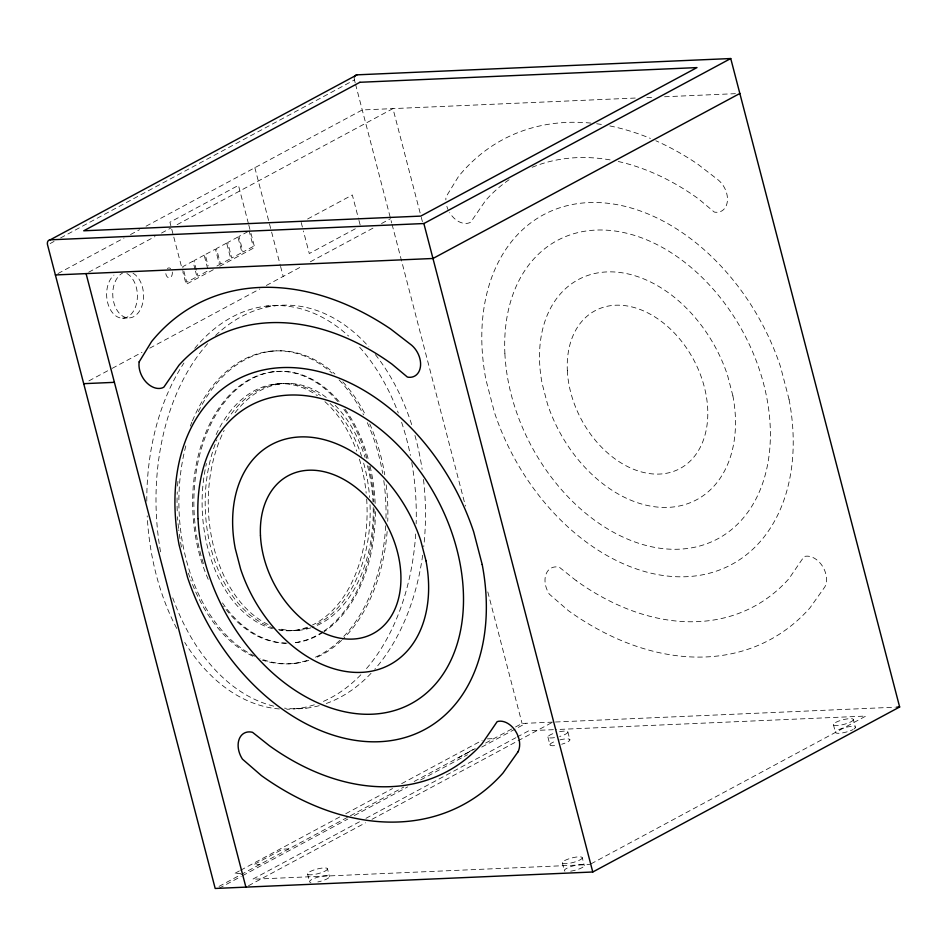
<?xml version="1.0" encoding="UTF-8"?>
<svg xmlns="http://www.w3.org/2000/svg" width="947" height="947" viewBox="0 0 947 947"><rect width="100%" height="100%" fill="white"/><g stroke="black" fill="none" stroke-linecap="round" stroke-linejoin="round"><path stroke-width="0.71" stroke-dasharray="4.74 3.55" d="M50.167 243.545L54.062 241.438M60.572 237.946L354.438 79.927M57.968 273.565L124.033 238.04M130.508 234.56L139.576 229.683M146.051 226.203L362.263 109.947L636.514 97.991M88.687 272.215L155 236.561M161.499 233.069L170.602 228.168M177.101 224.676L392.958 108.609L420.527 214.472M247.889 231.648L238.94 236.454L242.988 251.985L253.216 246.492L249.168 230.961M216.899 266.012L219.467 264.639L215.419 249.108L205.191 254.613L208.127 265.906M213.264 269.741L186.109 284.349L182.795 271.635M219.728 266.273L254.648 247.498L250.967 233.376M307.586 219.029L352.331 194.964L358.582 218.97M355.314 228.783L309.278 253.536L303.395 230.938M88.888 380.895L110.906 369.058M112.196 368.359L141.991 352.343M149.756 348.165L259.857 288.953M266.332 285.473L301.288 266.687M310.344 261.81L375.048 227.02M381.523 223.539L390.578 218.674M239.307 870.944L234.11 873.738L240.692 873.454M240.609 870.257L340.589 816.492M345.785 813.698L392.532 788.555M401.623 783.666L482.13 740.376M473.37 749.397L468.149 752.202L468.824 752.084M219.029 886.404L349.123 816.456M350.426 815.746L403.742 787.087M414.135 781.488L475.252 748.627M485.657 743.04L514.399 727.58M515.559 726.953L522.069 723.461L553.995 722.064M219.088 888.298L241.201 876.413M242.491 875.715L347.821 819.072M354.32 815.58L407.636 786.91M420.634 779.926L467.451 754.747M481.751 747.065L525.964 723.283M359.458 821.807L252.624 879.254L589.697 864.552M365.968 818.315L515.784 737.749M517.086 737.05L528.817 730.741L553.841 729.652M248.493 885.729L365.518 822.801M372.017 819.309L551.462 722.821M590.999 863.853L865.889 716.05L555.309 729.592M646.848 97.541L654.223 97.21M664.557 96.76L735.417 93.67M266.095 306.153L275.305 305.751M122.435 318.192L128.579 317.932M269.564 351.325L271.41 351.242M272.985 371.78L274.204 371.721M275.151 384.044L281.295 383.772M294.055 630.442L300.199 630.169M293.511 663.421L295.357 663.338M296.979 708.593L306.189 708.19M555.475 722.005L895.341 707.184M487.362 738.873L493.932 738.589M468.232 752.403L462.633 755.41M461.97 755.777L456.584 758.665M288.788 848.891L282.656 849.163L254.009 864.564L260.153 864.291M576.25 580.7L559.417 567.3A19.733 14.004 61.7 0 0 546.028 574.202A19.733 14.004 61.7 0 0 549.319 594.124L568.307 610.614A280.43 199.024 61.7 0 0 809.874 607.998L824.896 586.832A19.331 13.72 61.7 0 0 822.446 566.14A19.331 13.72 61.7 0 0 805.435 556.268L804.003 556.67L788.922 578.735A246.8 175.159 61.7 0 1 576.25 580.7M853.365 719.613A10.299 2.356 -14.6 0 1 838.415 725.414A10.299 2.356 -14.6 0 1 838.355 721.223A10.299 2.356 -14.6 0 1 853.365 719.613L855.39 727.379M833.396 724.55L835.408 732.315M559.594 731.723A10.299 2.356 -14.6 0 1 567.88 732.067L569.905 739.832M421.273 217.337L422.398 221.622M582.287 857.793A10.299 2.356 -14.6 0 1 567.336 863.581A10.299 2.356 -14.6 0 1 567.277 859.403A10.299 2.356 -14.6 0 1 582.287 857.793L584.311 865.558M547.899 737.003L549.923 744.768A10.299 2.356 -14.6 0 0 556.528 745.407M562.317 862.729L564.341 870.494M355.184 82.791L354.332 79.501A5.256 3.729 61.7 0 1 354.249 77.82M355.551 84.224L391.691 222.959M392.07 224.392L465.451 506.1M487.8 591.899L522.069 723.461M358.949 220.379L360.428 226.025M301.193 222.462L303.028 229.529M254.85 167.702L271.244 230.642M271.623 232.074L280.194 264.982M280.561 266.403L283.177 276.417M248.398 223.492L238.466 185.363L169.927 222.214L182.428 270.226M248.765 224.901L250.6 231.956M195.118 269.682L192.916 261.206L182.688 266.711L186.725 282.242L196.952 276.737L195.484 271.091M327.496 868.908A10.299 2.356 -14.6 0 1 312.546 874.697A10.299 2.356 -14.6 0 1 312.486 870.506A10.299 2.356 -14.6 0 1 327.496 868.908L329.52 876.673M307.515 873.832L309.539 881.598M308.805 660.402A156.61 104.383 87.5 0 1 260.011 658.496M254.719 656.164A156.61 104.383 87.5 0 1 186.358 443.894M198.337 411.756A156.61 104.383 87.5 0 1 334.93 374.029M342.826 381.866A156.61 104.383 87.5 0 1 366.027 416.053M369.732 423.889A156.61 104.383 87.5 0 1 384.742 474.743M386.187 484.828A156.61 104.383 87.5 0 1 387.737 521.323M387.145 531.492A156.61 104.383 87.5 0 1 342.625 639.379M341.595 640.361A156.61 104.383 87.5 0 1 315.375 657.952M279.377 708.948A201.948 134.592 87.5 0 1 184.736 642.433M176.698 628.406A201.948 134.592 87.5 0 1 147.199 515.89M146.785 501.2A201.948 134.592 87.5 0 1 183.919 363.021M194.774 348.318A201.948 134.592 87.5 0 1 348.614 336.067M359.635 347.241A201.948 134.592 87.5 0 1 398.285 412.987M401.611 422.326A201.948 134.592 87.5 0 1 410.406 455.424M411.756 462.55A201.948 134.592 87.5 0 1 416.147 523.786M415.674 534.013A201.948 134.592 87.5 0 1 365.566 669.636M360.831 674.773A201.948 134.592 87.5 0 1 322.146 701.916M314.321 704.805A201.948 134.592 87.5 0 1 286.716 709.22M319.234 705.669A201.948 134.592 87.5 0 1 284.514 708.131M273.695 706.142A201.948 134.592 87.5 0 1 171.585 594.669M160.528 551.805A201.948 134.592 87.5 0 1 207.642 343.678M215.585 335.475A201.948 134.592 87.5 0 1 368.845 346.839M375.343 354.557A201.948 134.592 87.5 0 1 412.123 425.949M414.94 435.466A201.948 134.592 87.5 0 1 422.137 469.31M423.487 479.466A201.948 134.592 87.5 0 1 423.747 546.632M422.67 555.226A201.948 134.592 87.5 0 1 374.775 669.233M371.046 673.317A201.948 134.592 87.5 0 1 326.147 703.526M285.876 643.226A136.013 90.64 87.5 0 1 223.67 606.34M208.21 579.327A136.013 90.64 87.5 0 1 221.255 404.902A136.013 90.64 87.5 0 1 338.837 402.783M343.903 409.353A136.013 90.64 87.5 0 1 367.022 459.141M368.821 466.125A136.013 90.64 87.5 0 1 373.876 502.088M374.101 508.941A136.013 90.64 87.5 0 1 323.992 630.986M322.797 631.791A136.013 90.64 87.5 0 1 293.783 642.812L295.002 642.753A136.013 90.64 87.5 0 0 322.832 632.525M306.958 660.485A156.61 104.383 87.5 0 1 262.189 660.047M252.873 656.247A156.61 104.383 87.5 0 1 190.726 579.836M189.743 577.137A156.61 104.383 87.5 0 1 188.37 573.184M181.469 547.035A156.61 104.383 87.5 0 1 178.734 529.835M178.557 528.39A156.61 104.383 87.5 0 1 177.515 516.742M177.219 510.895A156.61 104.383 87.5 0 1 177.243 491.895M177.562 486.071A156.61 104.383 87.5 0 1 178.166 478.851M190.311 426.126A156.61 104.383 87.5 0 1 191.886 422.125M192.43 420.811A156.61 104.383 87.5 0 1 332.006 373.142M339.097 379.936A156.61 104.383 87.5 0 1 363.541 414.857M367.294 422.646A156.61 104.383 87.5 0 1 382.659 473.405M383.784 480.567A156.61 104.383 87.5 0 1 385.938 519.939M385.689 525.774A156.61 104.383 87.5 0 1 343.82 636.372M339.748 640.444A156.61 104.383 87.5 0 1 313.54 658.035M287.107 643.167A136.013 90.64 87.5 0 1 222.486 602.896M203.451 563.619A136.013 90.64 87.5 0 1 226.937 399.22A136.013 90.64 87.5 0 1 340.068 402.724M345.134 409.305A136.013 90.64 87.5 0 1 368.632 460.467M370.04 466.078A136.013 90.64 87.5 0 1 375.166 503.402M375.355 511.629A136.013 90.64 87.5 0 1 324.028 631.744M307.278 627.21A123.643 82.401 87.5 0 1 279.235 630.181M272.523 628.749A123.643 82.401 87.5 0 1 206.434 463.509M216.141 434.602A123.643 82.401 87.5 0 1 317.399 395.704M324.928 401.682A123.643 82.401 87.5 0 1 356.711 451.139M359.387 459.129A123.643 82.401 87.5 0 1 366.181 493.162M366.667 499.01A123.643 82.401 87.5 0 1 312.427 625.02M567.88 732.067A10.299 2.356 -14.6 0 1 559.653 736.482M554.504 737.642A10.299 2.356 -14.6 0 1 547.934 736.778A10.299 2.356 -14.6 0 1 556.114 732.576M559.878 739.879A10.299 2.356 -14.6 0 1 569.857 739.631A10.299 2.356 -14.6 0 1 561.678 744.247M549.923 744.768A10.299 2.356 -14.6 0 1 556.457 740.874M310.9 882.486A10.299 2.356 -14.6 0 1 316.629 877.526A10.299 2.356 -14.6 0 1 329.497 876.531A10.299 2.356 -14.6 0 1 317.837 881.941M509.095 179.729A246.8 175.159 61.7 0 0 485.882 200.148L470.73 222.131L469.262 222.865A19.745 14.016 61.7 0 1 449.612 212.59M532.155 167.288A246.8 175.159 61.7 0 1 611.241 160.09M618.249 161.499A246.8 175.159 61.7 0 1 698.756 199.048L714.227 212.021L715.541 212.27A19.342 13.72 61.7 0 0 727.462 200.018A19.342 13.72 61.7 0 0 716.938 178.971L697.513 163.973A280.43 199.024 61.7 0 0 655.845 140.76M590.881 123.098A280.43 199.024 61.7 0 0 458.455 176.568L446.037 196.869A19.745 14.016 61.7 0 0 445.848 199.9M596.681 123.761A280.43 199.024 61.7 0 1 603.985 124.85M609.856 125.939A280.43 199.024 61.7 0 1 650.388 138.416M448.026 209.536A19.745 14.016 61.7 0 1 446.854 206.339M847.174 731.806A10.299 2.356 -14.6 0 1 835.432 732.173A10.299 2.356 -14.6 0 1 848.228 726.823A10.299 2.356 -14.6 0 1 854.076 728.918M853.081 729.51A10.299 2.356 -14.6 0 1 850.43 730.705M307.751 627.979A123.643 82.401 87.5 0 1 275.601 628.619M274.263 628.228A123.643 82.401 87.5 0 1 216.899 439.799M226.534 420.87A123.643 82.401 87.5 0 1 320.465 395.562M330.077 403.469A123.643 82.401 87.5 0 1 361.6 456.3M363.648 463.095A123.643 82.401 87.5 0 1 369.638 497.412M370.052 504.751A123.643 82.401 87.5 0 1 314.226 625.482M564.945 871.169A10.299 2.356 -14.6 0 1 573.704 865.759A10.299 2.356 -14.6 0 1 584.05 866.185A10.299 2.356 -14.6 0 1 569.36 871.347M133.018 273.257A23.083 15.377 87.5 0 1 140.748 308.793A23.083 15.377 87.5 0 1 116.055 308.473A23.083 15.377 87.5 0 1 122.483 273.115M126.874 273.517A23.083 15.377 87.5 0 1 135.101 307.976A23.083 15.377 87.5 0 1 111.107 310.817A23.083 15.377 87.5 0 1 113.948 275.056M172.295 272.049A4.948 3.291 87.5 0 1 169.158 277.802A4.948 3.291 87.5 0 1 165.796 271.955M167.335 268.557A4.948 3.291 87.5 0 1 170.638 268.605M310.817 627.849A123.643 82.401 87.5 0 1 278.667 628.477M268.119 624.499A123.643 82.401 87.5 0 1 224.143 430.459M235.105 412.774A123.643 82.401 87.5 0 1 326.81 397.858M335.179 405.328A123.643 82.401 87.5 0 1 365.104 457.519M367.472 465.723A123.643 82.401 87.5 0 1 372.988 501.673M373.213 507.568A123.643 82.401 87.5 0 1 312.119 627.411M204.161 255.157L193.934 260.662L197.982 276.193L208.21 270.688L204.161 255.157M226.664 243.059L216.437 248.564L220.485 264.095L230.713 258.59L226.664 243.059M237.922 237.01L227.694 242.503L231.731 258.046L241.97 252.541L237.922 237.01M789.076 399.527L780.577 366.915A198.55 140.914 61.7 0 0 588.785 202.587A198.55 140.914 61.7 0 0 485.941 379.771L494.429 412.371A198.55 140.914 61.7 0 0 686.232 576.711A198.55 140.914 61.7 0 0 789.076 399.527M732.895 395.87L727.545 375.343A124.957 88.687 61.7 0 0 606.838 271.919A124.957 88.687 61.7 0 0 542.11 383.428L547.461 403.955A124.957 88.687 61.7 0 0 668.168 507.379A124.957 88.687 61.7 0 0 732.895 395.87M567.336 370.608A89.622 63.603 61.7 0 0 676.028 470.446A89.622 63.603 61.7 0 0 669.15 327.887A89.622 63.603 61.7 0 0 567.336 370.608M504.893 353.657A169.371 120.198 61.7 0 0 710.309 542.359A169.371 120.198 61.7 0 0 697.323 272.925A169.371 120.198 61.7 0 0 504.893 353.657"/><path stroke-width="1.42" d="M139.162 361.872L151.579 341.571A280.43 199.024 61.7 0 1 390.638 328.988L410.063 343.986A19.342 13.72 61.7 0 1 420.586 365.033A19.342 13.72 61.7 0 1 408.666 377.285L407.352 377.024L391.88 364.062A246.8 175.159 61.7 0 0 179.007 365.163L163.855 387.145L162.387 387.879A19.745 14.016 61.7 0 1 145.755 381.724A19.745 14.016 61.7 0 1 139.162 361.872M50.179 239.84L357.055 74.825M423.865 223.539L730.741 58.536L899.65 706.995L592.775 871.998L215.194 888.464L47.457 244.504A5.256 3.729 61.7 0 1 49.836 239.851L423.865 223.539L592.775 871.998M739.844 93.481L432.968 258.484L55.388 274.95M730.741 58.536L356.711 74.849A5.256 3.729 61.7 0 0 354.391 77.062M83.703 383.677L114.398 382.339M896.702 707.125L899.65 706.995M86.082 273.612L245.889 887.126M518.021 751.835L503.011 773.012A280.43 199.024 61.7 0 1 261.431 775.617L242.444 759.139A19.733 14.004 61.7 0 1 239.153 739.216A19.733 14.004 61.7 0 1 252.529 732.315L269.374 745.715A246.8 175.159 61.7 0 0 482.047 743.738L497.128 721.685L498.548 721.283A19.331 13.72 61.7 0 1 515.57 731.143A19.331 13.72 61.7 0 1 518.021 751.835M359.907 82.282L83.715 230.796L420.788 216.094L696.98 67.592L359.907 82.282M482.201 564.542L473.701 531.93A198.55 140.914 61.7 0 0 281.91 367.602A198.55 140.914 61.7 0 0 179.066 544.785L187.553 577.386A198.55 140.914 61.7 0 0 379.356 741.714A198.55 140.914 61.7 0 0 482.201 564.542M426.02 560.873L420.669 540.358A124.957 88.687 61.7 0 0 299.962 436.934A124.957 88.687 61.7 0 0 235.235 548.443L240.585 568.958A124.957 88.687 61.7 0 0 361.292 672.382A124.957 88.687 61.7 0 0 426.02 560.873M260.461 535.611A89.622 63.603 61.7 0 0 369.152 635.461A89.622 63.603 61.7 0 0 362.275 492.89A89.622 63.603 61.7 0 0 260.461 535.611M198.018 518.672A169.371 120.198 61.7 0 0 403.434 707.362A169.371 120.198 61.7 0 0 390.448 437.928A169.371 120.198 61.7 0 0 198.018 518.672"/></g></svg>
